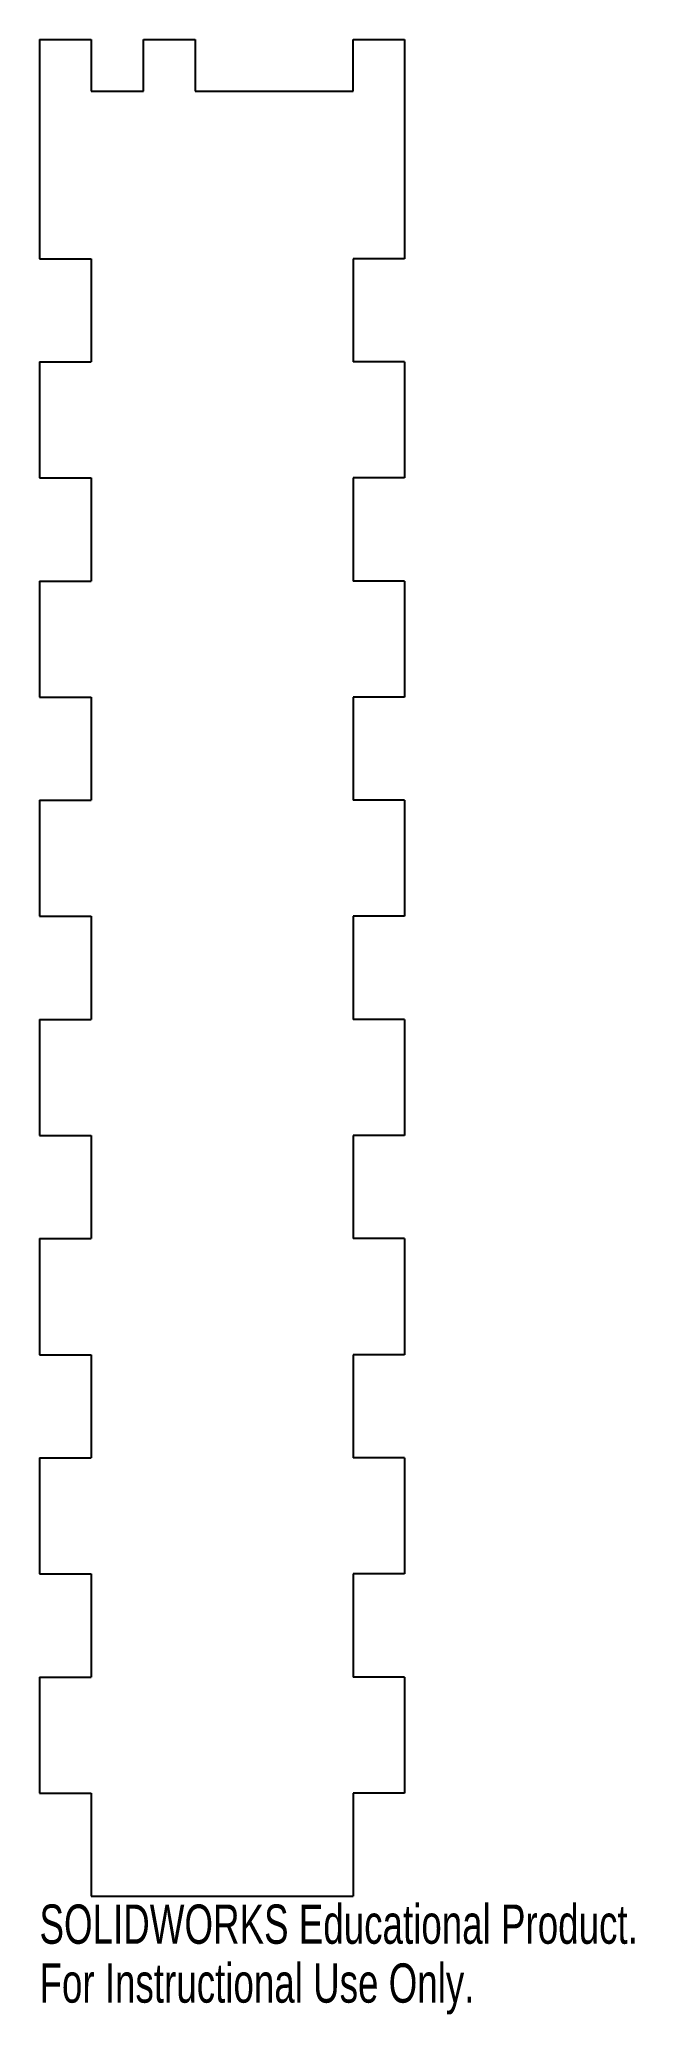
# Model space of a CAD drawing. Header units: inches. Extents: x -1.14 to 1.74, y -9.32 to 0.25.
import ezdxf

# ---------------------------------------------------------------- set-up
doc = ezdxf.new("R2010")
doc.units = ezdxf.units.IN
doc.header["$MEASUREMENT"] = 0
doc.styles.add('SLDTEXTSTYLE0', font='TXT', dxfattribs={"width": 0.7})

msp = doc.modelspace()

# ---------------------------------------------------------------- linework, layer by layer
at = {"color": 7, "linetype": 'Continuous', "lineweight": 25}
for p, q in [((-1.14, 0.25), (-1.14, -0.8125)), ((-1.14, 0.25), (-0.89, 0.25)), ((-0.89, 0.25), (-0.89, 0)), ((-0.635, 0), (-0.635, 0.25)), ((-0.635, 0.25), (-0.385, 0.25)), ((-0.385, 0.25), (-0.385, 0)), ((0.38, 0), (0.38, 0.25)), ((0.38, 0.25), (0.63, 0.25)), ((0.63, 0.25), (0.63, -0.8125)), ((-0.89, 0), (-0.635, 0)), ((-0.385, 0), (0.38, 0)), ((-1.14, -0.8125), (-0.89, -0.8125)), ((-0.89, -0.8125), (-0.89, -1.3125)), ((0.63, -0.8125), (0.38, -0.8125)), ((0.38, -0.8125), (0.38, -1.3125)), ((-1.14, -1.3125), (-0.89, -1.3125)), ((-1.14, -1.3125), (-1.14, -1.875)), ((0.63, -1.3125), (0.38, -1.3125)), ((0.63, -1.3125), (0.63, -1.875)), ((-1.14, -1.875), (-0.89, -1.875)), ((-0.89, -1.875), (-0.89, -2.375)), ((0.63, -1.875), (0.38, -1.875)), ((0.38, -1.875), (0.38, -2.375)), ((-1.14, -2.375), (-0.89, -2.375)), ((-1.14, -2.375), (-1.14, -2.9375)), ((0.63, -2.375), (0.38, -2.375)), ((0.63, -2.375), (0.63, -2.9375)), ((-1.14, -2.9375), (-0.89, -2.9375)), ((-0.89, -2.9375), (-0.89, -3.4375)), ((0.63, -2.9375), (0.38, -2.9375)), ((0.38, -2.9375), (0.38, -3.4375)), ((-1.14, -3.4375), (-0.89, -3.4375)), ((-1.14, -3.4375), (-1.14, -4)), ((0.63, -3.4375), (0.38, -3.4375)), ((0.63, -3.4375), (0.63, -4)), ((-1.14, -4), (-0.89, -4)), ((-0.89, -4), (-0.89, -4.5)), ((0.63, -4), (0.38, -4)), ((0.38, -4), (0.38, -4.5)), ((-1.14, -4.5), (-0.89, -4.5)), ((-1.14, -4.5), (-1.14, -5.0625)), ((0.63, -4.5), (0.38, -4.5)), ((0.63, -4.5), (0.63, -5.0625)), ((-1.14, -5.0625), (-0.89, -5.0625)), ((-0.89, -5.0625), (-0.89, -5.5625)), ((0.63, -5.0625), (0.38, -5.0625)), ((0.38, -5.0625), (0.38, -5.5625)), ((-1.14, -5.5625), (-0.89, -5.5625)), ((-1.14, -5.5625), (-1.14, -6.125)), ((0.63, -5.5625), (0.38, -5.5625)), ((0.63, -5.5625), (0.63, -6.125)), ((-1.14, -6.125), (-0.89, -6.125)), ((-0.89, -6.125), (-0.89, -6.625)), ((0.63, -6.125), (0.38, -6.125)), ((0.38, -6.125), (0.38, -6.625)), ((-1.14, -6.625), (-0.89, -6.625)), ((-1.14, -6.625), (-1.14, -7.1875)), ((0.63, -6.625), (0.38, -6.625)), ((0.63, -6.625), (0.63, -7.1875)), ((-1.14, -7.1875), (-0.89, -7.1875)), ((-0.89, -7.1875), (-0.89, -7.6875)), ((0.63, -7.1875), (0.38, -7.1875)), ((0.38, -7.1875), (0.38, -7.6875)), ((-1.14, -7.6875), (-0.89, -7.6875)), ((-1.14, -7.6875), (-1.14, -8.25)), ((0.63, -7.6875), (0.38, -7.6875)), ((0.63, -7.6875), (0.63, -8.25)), ((-1.14, -8.25), (-0.89, -8.25)), ((-0.89, -8.25), (-0.89, -8.75)), ((0.63, -8.25), (0.38, -8.25)), ((0.38, -8.25), (0.38, -8.75)), ((-0.89, -8.75), (0.38, -8.75))]:
    msp.add_line(p, q, dxfattribs=at)

# ---------------------------------------------------------------- texts
at = {"color": 7, "linetype": 'Continuous', "char_height": 0.1903, "attachment_point": 1, "style": 'SLDTEXTSTYLE0'}
for s, insert in [('SOLIDWORKS Educational Product.', (-1.14, -8.7901)), ('For Instructional Use Only.', (-1.14, -9.0756))]:
    msp.add_mtext(s, dxfattribs=dict(at, insert=insert))

doc.saveas('drawing.dxf')
